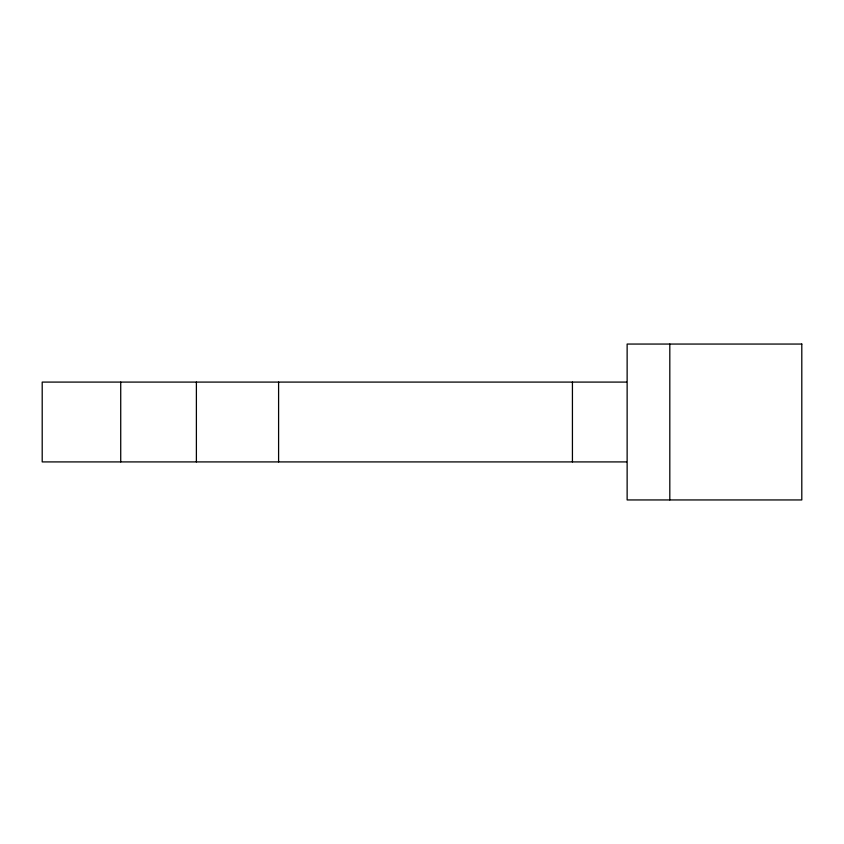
<?xml version="1.0" encoding="UTF-8"?>
<svg xmlns="http://www.w3.org/2000/svg" width="844" height="844" viewBox="0 0 844 844"><rect width="100%" height="100%" fill="white"/><g stroke="black" fill="none" stroke-linecap="round" stroke-linejoin="round"><path stroke-width="1.27" d="M626.491 382.089L42.2 382.089L42.2 461.911L626.491 461.911M669.809 344.057L669.809 499.943M572.432 382.089L572.432 461.911M278.594 382.089L278.594 461.911M196.388 382.089L196.388 461.911M120.724 382.089L120.724 461.911M801.8 344.057L627.134 344.057L627.134 499.943L801.8 499.943L801.8 344.057"/></g></svg>
